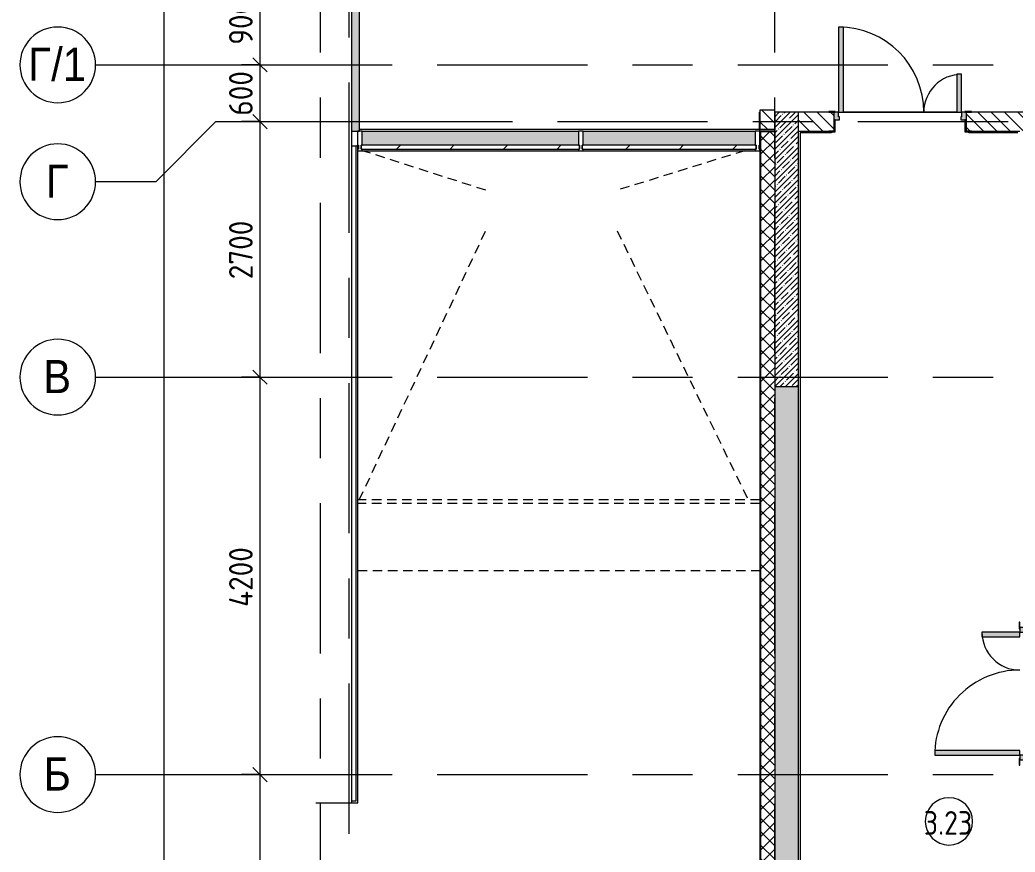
# Model space of a CAD drawing. Header units: millimetres. Extents: x 2623 to 210903, y -8553 to 29000.
# Drawn here: x 17677 to 28196, y 2781 to 11575 of the extents above; entities that cross this region are included whole.
import ezdxf

# ---------------------------------------------------------------- set-up
doc = ezdxf.new("R2010")
doc.units = ezdxf.units.MM
doc.linetypes.add('200_ШТРИХ__ш1_п0_6_', pattern=[160, 100, -60])
doc.linetypes.add('Осевая', pattern=[3175, 635, -476.25, 1587.5, -476.25])
for name, color, linetype, lineweight in [('A-ANNO-DIMS', 7, 'Continuous', 9), ('A-ANNO-DIMS-100', 7, 'Continuous', 9), ('A-AREA-IDEN', 7, 'Continuous', 9), ('A-DETL-GENF', 7, 'Continuous', 9), ('A-DETL-MBND-1', 7, '200_ШТРИХ__ш1_п0_6_', 9), ('A-GLAZ-CURT', 7, 'Continuous', 9), ('A-GLAZ-CWMG', 7, 'Continuous', 9), ('A-WALL', 7, 'Continuous', 9), ('A-WALL-1', 7, 'Continuous', 13), ('I-WALL', 7, 'Continuous', 9), ('Оси', 7, 'Continuous', 9), ('Оси-1', 7, 'Continuous', 20), ('Оси-2', 7, 'Осевая', 9)]:
    doc.layers.add(name, color=color, linetype=linetype, lineweight=lineweight)
for name, color, linetype, lineweight, true_color in [('A-DOOR-1', 7, 'Continuous', 9, 0xaaaaaa), ('A-DOOR-2', 7, 'Continuous', 9, 0xe2e2e2), ('A-DOOR-FRAM-1', 7, 'Continuous', 9, 0xe2e2e2), ('A-DOOR-FRAM-2', 7, 'Continuous', 9, 0xaaaaaa), ('A-FLOR-1', 7, 'Continuous', 9, 0xaaaaaa), ('A-GLAZ-CWMG-1', 7, 'Continuous', 9, 0x383e42)]:
    doc.layers.add(name, color=color, linetype=linetype, lineweight=lineweight, true_color=true_color)
doc.styles.add('Arial', font='arial.ttf', dxfattribs={"width": 0.9, "height": 350})
doc.styles.add('GOST Common_5', font='GOST_Common.ttf', dxfattribs={"width": 0.9, "height": 250})
doc.styles.add('ISOCPEUR', font='isocpeur.ttf', dxfattribs={"width": 0.9, "height": 250})
doc.dimstyles.new('ISO-2_5_0_9К_БОЛЬШОЙ', dxfattribs={"dimscale": 304.8, "dimtxt": 248.995294, "dimasz": 0.492126, "dimexe": 0.393701, "dimexo": 0.984252, "dimgap": 0, "dimtad": 1, "dimdec": 0, "dimrnd": 10, "dimzin": 0, "dimdsep": 46, "dimtxsty": 'ISOCPEUR', "dimblk1": 'OBLIQUE', "dimblk2": 'OBLIQUE', "dimsah": 1, "dimcen": 0.09, "dimdle": 0.393701, "dimazin": 0, "dimtfac": 1, "dimtdec": 4, "dimtix": 1, "dimtmove": 0, "dimatfit": 3, "dimfxl": 1, "dimtvp": 1, "dimtolj": 1, "dimtzin": 0, "dimarcsym": 2})
pattern_1 = [(45, (-63704.33, 0), (-57.024626, 57.024626), []), (45, (-63647.31, 0), (-57.024626, 57.024626), [100.806, -20.161, 3.353, -16.808])]
pattern_2 = [(135, (-63704.33, 0), (-70.71068, -70.71068), [])]

# ---------------------------------------------------------------- blocks, each defined once
blk = doc.blocks.new('110_Дверь_СКБ_2Ст - Д-5_п_ Из игровой в коридор-32215844-План монтажа стен и перегородок 3 этажа в осях 23-33')
at = {"layer": 'A-DOOR-2'}
for points in [[(-638, 940), (-638, 40), (-588, 40), (-588, 940)], [(612, 440), (612, 40), (662, 40), (662, 440)]]:
    blk.add_hatch(color=256, dxfattribs=at).paths.add_polyline_path(points)
h = blk.add_hatch(color=256, dxfattribs=at)
h.paths.add_polyline_path([(-688, -40), (-628, -40), (-628, -10), (-638, -10), (-638, 40), (-688, 40)])
h.paths.add_polyline_path([(652, -40), (712, -40), (712, 40), (662, 40), (662, -10), (652, -10)])
at = {"layer": 'A-DOOR-FRAM-1'}
for points in [[(-742, 40), (-672, 40), (-672, 48), (-742, 48)], [(698, 40), (768, 40), (768, 48), (698, 48)], [(-742, -48), (-672, -48), (-672, -40), (-742, -40)], [(698, -48), (768, -48), (768, -40), (698, -40)]]:
    blk.add_hatch(color=256, dxfattribs=at).paths.add_polyline_path(points)
at = {"layer": 'A-DOOR-1'}
for p, q in [((-638, 940), (-638, 40)), ((-588, 940), (-638, 940)), ((-588, 40), (-588, 940)), ((662, 440), (612, 440)), ((612, 440), (612, 40)), ((662, 40), (662, 440)), ((-638, 40), (-588, 40)), ((612, 40), (662, 40))]:
    blk.add_line(p, q, dxfattribs=at)
for centre, radius, start, end in [((-638, 40), 900, 0, 90), ((662, 40), 400, 90, 180)]:
    blk.add_arc(centre, radius, start, end, dxfattribs=at)
at = {"layer": 'A-DOOR-FRAM-2'}
for p, q in [((-672, 48), (-742, 48)), ((-742, 48), (-742, 40)), ((-742, 40), (-672, 40)), ((-638, 40), (-688, 40)), ((-688, 40), (-688, -40)), ((-672, 40), (-672, 48)), ((-638, -10), (-638, 40)), ((662, 40), (662, -10)), ((712, 40), (662, 40)), ((768, 48), (698, 48)), ((698, 48), (698, 40)), ((698, 40), (768, 40)), ((712, -40), (712, 40)), ((768, 40), (768, 48)), ((-672, -40), (-742, -40)), ((-742, -40), (-742, -48)), ((-742, -48), (-672, -48)), ((-688, -40), (-628, -40)), ((-672, -39), (-688, -39)), ((-688, -39), (-688, -40)), ((-688, -40), (-672, -40)), ((-672, -40), (-672, -39)), ((-672, -48), (-672, -40)), ((-628, -10), (-638, -10)), ((-628, -40), (-628, -10)), ((662, -10), (652, -10)), ((652, -10), (652, -40)), ((652, -40), (712, -40)), ((712, -39), (698, -39)), ((698, -39), (698, -40)), ((698, -40), (712, -40)), ((768, -40), (698, -40)), ((698, -40), (698, -48)), ((698, -48), (768, -48)), ((712, -40), (712, -39)), ((768, -48), (768, -40))]:
    blk.add_line(p, q, dxfattribs=at)
blk = doc.blocks.new('110_Дверь_СКБ_2Ст - Д-2а_п_ Из коридора на лестницу-32215207-План монтажа стен и перегородок 3 этажа в осях 23-33')
at = {"layer": 'A-DOOR-2'}
for points in [[(-587.5, 100), (-587.5, 1000), (-637.5, 1000), (-637.5, 100)], [(662.5, 100), (662.5, 500), (612.5, 500), (612.5, 100)], [(712.5, -100), (712.5, 20), (697.5, 20), (697.5, -100)]]:
    blk.add_hatch(color=256, dxfattribs=at).paths.add_polyline_path(points)
h = blk.add_hatch(color=256, dxfattribs=at)
h.paths.add_polyline_path([(712.5, 20), (712.5, 100), (662.5, 100), (662.5, 50), (652.5, 50), (652.5, 20)])
h.paths.add_polyline_path([(-627.5, 20), (-627.5, 50), (-637.5, 50), (-637.5, 100), (-687.5, 100), (-687.5, 20)])
at = {"layer": 'A-DOOR-FRAM-1'}
for points in [[(-672.5, 100), (-672.5, 108), (-742.5, 108), (-742.5, 100)], [(767.5, 100), (767.5, 108), (697.5, 108), (697.5, 100)], [(-672.5, -100), (-672.5, 20), (-687.5, 20), (-687.5, -100)], [(-672.5, -108), (-672.5, -100), (-742.5, -100), (-742.5, -108)], [(767.5, -108), (767.5, -100), (697.5, -100), (697.5, -108)]]:
    blk.add_hatch(color=256, dxfattribs=at).paths.add_polyline_path(points)
at = {"layer": 'A-DOOR-1'}
for p, q in [((-637.5, 1000), (-637.5, 100)), ((-587.5, 1000), (-637.5, 1000)), ((-587.5, 100), (-587.5, 1000)), ((662.5, 500), (612.5, 500)), ((612.5, 500), (612.5, 100)), ((662.5, 100), (662.5, 500)), ((-637.5, 100), (-587.5, 100)), ((612.5, 100), (662.5, 100))]:
    blk.add_line(p, q, dxfattribs=at)
for centre, radius, start, end in [((-637.5, 100), 900, 0, 90), ((662.5, 100), 400, 90, 180)]:
    blk.add_arc(centre, radius, start, end, dxfattribs=at)
at = {"layer": 'A-DOOR-FRAM-2'}
for p, q in [((-672.5, 108), (-742.5, 108)), ((-742.5, 108), (-742.5, 100)), ((-672.5, 100), (-672.5, 108)), ((767.5, 108), (697.5, 108)), ((697.5, 108), (697.5, 100)), ((767.5, 100), (767.5, 108)), ((-742.5, 100), (-672.5, 100)), ((-637.5, 100), (-687.5, 100)), ((-687.5, 100), (-687.5, 20)), ((-687.5, 20), (-627.5, 20)), ((-672.5, 20), (-687.5, 20)), ((-687.5, 20), (-687.5, -100)), ((-672.5, -100), (-672.5, 20)), ((-637.5, 50), (-637.5, 100)), ((-627.5, 50), (-637.5, 50)), ((-627.5, 20), (-627.5, 50)), ((662.5, 50), (652.5, 50)), ((652.5, 50), (652.5, 20)), ((652.5, 20), (712.5, 20)), ((662.5, 100), (662.5, 50)), ((712.5, 100), (662.5, 100)), ((697.5, 100), (767.5, 100)), ((712.5, 20), (697.5, 20)), ((697.5, 20), (697.5, -100)), ((712.5, 20), (712.5, 100)), ((712.5, -100), (712.5, 20)), ((-672.5, -100), (-742.5, -100)), ((-742.5, -100), (-742.5, -108)), ((-687.5, -100), (-672.5, -100)), ((-672.5, -108), (-672.5, -100)), ((697.5, -100), (712.5, -100)), ((767.5, -100), (697.5, -100)), ((697.5, -100), (697.5, -108)), ((767.5, -108), (767.5, -100)), ((-742.5, -108), (-672.5, -108)), ((697.5, -108), (767.5, -108))]:
    blk.add_line(p, q, dxfattribs=at)
blk = doc.blocks.new('Системная панель - Стекло - 40мм-33184352-План монтажа стен и перегородок 3 этажа в осях 23-33')
at = {"layer": 'A-GLAZ-CURT'}
h = blk.add_hatch(dxfattribs=at)
h.set_pattern_fill('FP_32', color=256, style=0, pattern_type=2)
h.set_pattern_definition([(45, (-86242.5, -10110), (-282.8427, 282.8427), [200, -600]), (45, (-86442.5, -10210), (-282.8427, 282.8427), [600, -200]), (45, (-86042.5, -10310), (-282.8427, 282.8427), [200, -600])])
h.paths.add_polyline_path([(1153, 0), (1153, 40), (-1153, 40), (-1153, 0), (915, 0)])
for p, q in [((1153, 40), (-1153, 40)), ((-1153, 40), (-1153, 0)), ((-1153, 0), (1153, 0)), ((1153, 0), (1153, 40))]:
    blk.add_line(p, q, dxfattribs=at)
blk = doc.blocks.new('Системная панель - Стекло - 40мм-33184353-План монтажа стен и перегородок 3 этажа в осях 23-33')
at = {"layer": 'A-GLAZ-CURT'}
h = blk.add_hatch(dxfattribs=at)
h.set_pattern_fill('FP_33', color=256, style=0, pattern_type=2)
h.set_pattern_definition([(45, (-88344.25, -10110), (-282.8427, 282.8427), [200, -600]), (45, (-88544.25, -10210), (-282.8427, 282.8427), [600, -200]), (45, (-88144.25, -10310), (-282.8427, 282.8427), [200, -600])])
h.paths.add_polyline_path([(919, 0), (919, 40), (-919, 40), (-919, 0), (723, 0)])
for p, q in [((919, 40), (-919, 40)), ((-919, 40), (-919, 0)), ((-919, 0), (919, 0)), ((919, 0), (919, 40))]:
    blk.add_line(p, q, dxfattribs=at)
blk = doc.blocks.new('Прямоугольный импост - Импост структурный с накладкой - 190мм-33184356-План монтажа стен и перегородок 3 этажа в осях 23-33')
at = {"layer": 'A-GLAZ-CWMG'}
for p, q in [((-50, 0), (-50, 17)), ((-50, 17), (0, 17)), ((-40, 0), (-50, 0)), ((-40, -40), (-40, 0)), ((0, 0), (-10, 0)), ((-10, 0), (-10, -40)), ((0, 17), (0, 0)), ((-50, -190), (-50, -40)), ((-50, -40), (-40, -40)), ((-10, -40), (0, -40)), ((0, -40), (0, -190)), ((0, -190), (-50, -190))]:
    blk.add_line(p, q, dxfattribs=at)
blk = doc.blocks.new('Прямоугольный импост - Импост структурный с накладкой - 190мм-33184358-План монтажа стен и перегородок 3 этажа в осях 23-33')
at = {"layer": 'A-GLAZ-CWMG'}
for p, q in [((0, 17), (-50, 17)), ((-50, 17), (-50, 0)), ((-50, 0), (-40, 0)), ((-40, 0), (-40, -40)), ((-10, -40), (-10, 0)), ((-10, 0), (0, 0)), ((0, 0), (0, 17)), ((-40, -40), (-50, -40)), ((-50, -40), (-50, -190)), ((0, -40), (-10, -40)), ((0, -190), (0, -40)), ((-50, -190), (0, -190))]:
    blk.add_line(p, q, dxfattribs=at)
blk = doc.blocks.new('Прямоугольный импост - Импост структурный с накладкой - 190мм-33184349-План монтажа стен и перегородок 3 этажа в осях 23-33')
at = {"layer": 'A-GLAZ-CWMG'}
for p, q in [((-25, 0), (-25, 17)), ((-25, 17), (25, 17)), ((-15, 0), (-25, 0)), ((-15, -40), (-15, 0)), ((25, 0), (15, 0)), ((15, 0), (15, -40)), ((25, 17), (25, 0)), ((-25, -190), (-25, -40)), ((-25, -40), (-15, -40)), ((15, -40), (25, -40)), ((25, -40), (25, -190)), ((25, -190), (-25, -190))]:
    blk.add_line(p, q, dxfattribs=at)
blk = doc.blocks.new('Прямоугольный импост - Импост структурный с накладкой - 190мм-23186050-План монтажа стен и перегородок 3 этажа в осях 23-33')
at = {"layer": 'A-GLAZ-CWMG-1'}
for points in [[(87285, 10250), (87285, 10400), (85000, 10400), (85000, 10250), (87057, 10250)], [(87285, 10193), (87285, 10210), (85000, 10210), (85000, 10193), (87057, 10193)]]:
    blk.add_hatch(color=256, dxfattribs=at).paths.add_polyline_path(points)
at = {"layer": 'A-GLAZ-CWMG'}
for p, q in [((85000, 10400), (87285, 10400)), ((85000, 10193), (87285, 10193))]:
    blk.add_line(p, q, dxfattribs=at)
blk = doc.blocks.new('Прямоугольный импост - Импост структурный с накладкой - 190мм-23186051-План монтажа стен и перегородок 3 этажа в осях 23-33')
at = {"layer": 'A-GLAZ-CWMG-1'}
for points in [[(88000, 10250), (88000, 10400), (87335, 10400), (87335, 10250), (87694, 10250)], [(87694, 10193), (88000, 10193), (88000, 10210), (87335, 10210), (87335, 10193)]]:
    blk.add_hatch(color=256, dxfattribs=at).paths.add_polyline_path(points)
at = {"layer": 'A-GLAZ-CWMG'}
for p, q in [((87335, 10400), (88000, 10400)), ((87335, 10193), (88000, 10193))]:
    blk.add_line(p, q, dxfattribs=at)
blk = doc.blocks.new('Прямоугольный импост - Импост структурный с накладкой - 190мм-23186052-План монтажа стен и перегородок 3 этажа в осях 23-33')
at = {"layer": 'A-GLAZ-CWMG-1'}
for points in [[(88967, 10250), (89154, 10250), (89154, 10400), (88000, 10400), (88000, 10250), (88330, 10250)], [(88967, 10193), (89154, 10193), (89154, 10210), (88000, 10210), (88000, 10193), (88330, 10193)]]:
    blk.add_hatch(color=256, dxfattribs=at).paths.add_polyline_path(points)
at = {"layer": 'A-GLAZ-CWMG'}
for p, q in [((88000, 10400), (89154, 10400)), ((88000, 10193), (89154, 10193))]:
    blk.add_line(p, q, dxfattribs=at)
blk = doc.blocks.new('парапет9 - парапет-22867712-План монтажа стен и перегородок 3 этажа в осях 23-33')
at = {"layer": 'A-DETL-MBND-1'}
for p, q in [((89202, 8002), (84952, 8002)), ((89202, 7964), (84952, 7964)), ((84952, 7255), (89202, 7255))]:
    blk.add_line(p, q, dxfattribs=at)
blk = doc.blocks.new('DET_L_Линия разрыва - М100-30654842-План монтажа стен и перегородок 3 этажа в осях 23-33')
at = {"layer": 'A-DETL-GENF'}
blk.add_line((24080, 0), (12340, 0), dxfattribs=at)
blk = doc.blocks.new('Ось сетки - D8-29747960-План монтажа стен и перегородок 3 этажа в осях 23-33')
at = {"layer": 'Оси-1'}
for start, end in [(360, 180), (180, 360)]:
    blk.add_arc((0, 0), 4, start, end, dxfattribs=at)
blk = doc.blocks.new('Марка_Помещения - Номер-25198446-План монтажа стен и перегородок 3 этажа в осях 23-33')
at = {"layer": 'A-AREA-IDEN'}
for start, end in [(360, 180), (180, 360)]:
    blk.add_arc((0, 0), 2.5, start, end, dxfattribs=at)
blk = doc.blocks.new('DIMBLOCK8-План монтажа стен и перегородок 3 этажа в осях 23-33')
at = {"layer": 'A-ANNO-DIMS-100'}
for p, q in [((20021, 12000), (20335, 12000)), ((20215, 12000), (20021, 12000)), ((20215, 12000), (20215, 11100)), ((20021, 11100), (20335, 11100)), ((20215, 11100), (20021, 11100))]:
    blk.add_line(p, q, dxfattribs=at)
at = {"layer": 'A-ANNO-DIMS-100', "lineweight": 20}
for p, q in [((20215, 12000), (20140, 12075)), ((20215, 12000), (20290, 11925)), ((20215, 11100), (20140, 11175)), ((20215, 11100), (20290, 11025))]:
    blk.add_line(p, q, dxfattribs=at)
at = {"layer": 'A-ANNO-DIMS-100', "color": 0, "insert": (19888, 11313), "char_height": 250, "width": 568.86, "attachment_point": 1, "rotation": 90, "line_spacing_factor": 1.149209, "style": 'ISOCPEUR'}
blk.add_mtext('900', dxfattribs=at)
blk = doc.blocks.new('_Oblique')
at = {"color": 0, "linetype": 'ByBlock', "lineweight": -2}
blk.add_line((-0.5, -0.5), (0.5, 0.5), dxfattribs=at)
blk = doc.blocks.new('DIMBLOCK9-План монтажа стен и перегородок 3 этажа в осях 23-33')
at = {"layer": 'A-ANNO-DIMS-100', "lineweight": 20}
for p, q in [((20215, 11100), (20140, 11175)), ((20215, 11100), (20290, 11025)), ((20215, 10500), (20140, 10575)), ((20215, 10500), (20290, 10425))]:
    blk.add_line(p, q, dxfattribs=at)
at = {"layer": 'A-ANNO-DIMS-100'}
for p, q in [((20021, 11100), (20335, 11100)), ((20215, 11100), (20021, 11100)), ((20215, 11100), (20215, 10500)), ((20021, 10500), (20335, 10500)), ((20215, 10500), (20021, 10500))]:
    blk.add_line(p, q, dxfattribs=at)
at = {"layer": 'A-ANNO-DIMS-100', "color": 0, "insert": (19888, 10563), "char_height": 250, "width": 568.86, "attachment_point": 1, "rotation": 90, "line_spacing_factor": 1.149209, "style": 'ISOCPEUR'}
blk.add_mtext('600', dxfattribs=at)
blk = doc.blocks.new('DIMBLOCK10-План монтажа стен и перегородок 3 этажа в осях 23-33')
at = {"layer": 'A-ANNO-DIMS-100', "lineweight": 20}
for p, q in [((20215, 10500), (20140, 10575)), ((20215, 10500), (20290, 10425)), ((20215, 7800), (20140, 7875)), ((20215, 7800), (20290, 7725))]:
    blk.add_line(p, q, dxfattribs=at)
at = {"layer": 'A-ANNO-DIMS-100'}
for p, q in [((20021, 10500), (20335, 10500)), ((20215, 10500), (20021, 10500)), ((20215, 10500), (20215, 7800)), ((20021, 7800), (20335, 7800)), ((20215, 7800), (20021, 7800))]:
    blk.add_line(p, q, dxfattribs=at)
at = {"layer": 'A-ANNO-DIMS-100', "color": 0, "insert": (19888, 8834), "char_height": 250, "width": 758.48, "attachment_point": 1, "rotation": 90, "line_spacing_factor": 1.149209, "style": 'ISOCPEUR'}
blk.add_mtext('2700', dxfattribs=at)
blk = doc.blocks.new('DIMBLOCK11-План монтажа стен и перегородок 3 этажа в осях 23-33')
at = {"layer": 'A-ANNO-DIMS-100'}
for p, q in [((20021, 7800), (20335, 7800)), ((20215, 7800), (20021, 7800)), ((20215, 7800), (20215, 3600)), ((20021, 3600), (20335, 3600)), ((20215, 3600), (20021, 3600))]:
    blk.add_line(p, q, dxfattribs=at)
at = {"layer": 'A-ANNO-DIMS-100', "lineweight": 20}
for p, q in [((20215, 7800), (20140, 7875)), ((20215, 7800), (20290, 7725)), ((20215, 3600), (20140, 3675)), ((20215, 3600), (20290, 3525))]:
    blk.add_line(p, q, dxfattribs=at)
at = {"layer": 'A-ANNO-DIMS-100', "color": 0, "insert": (19888, 5372), "char_height": 250, "width": 787.21, "attachment_point": 1, "rotation": 90, "line_spacing_factor": 1.149209, "style": 'ISOCPEUR'}
blk.add_mtext('4200', dxfattribs=at)
blk = doc.blocks.new('DIMBLOCK12-План монтажа стен и перегородок 3 этажа в осях 23-33')
at = {"layer": 'A-ANNO-DIMS-100'}
for p, q in [((20021, 3600), (20335, 3600)), ((20215, 3600), (20021, 3600)), ((20215, 3600), (20215, -120)), ((20021, 0), (20335, 0)), ((20215, 0), (20021, 0))]:
    blk.add_line(p, q, dxfattribs=at)
at = {"layer": 'A-ANNO-DIMS-100', "lineweight": 20}
for p, q in [((20215, 3600), (20140, 3675)), ((20215, 3600), (20290, 3525)), ((20215, 0), (20140, 75)), ((20215, 0), (20290, -75))]:
    blk.add_line(p, q, dxfattribs=at)
at = {"layer": 'A-ANNO-DIMS-100', "color": 0, "insert": (19888, 1484), "char_height": 250, "width": 758.48, "attachment_point": 1, "rotation": 90, "line_spacing_factor": 1.149209, "style": 'ISOCPEUR'}
blk.add_mtext('3600', dxfattribs=at)
blk = doc.blocks.new('DIMBLOCK13-План монтажа стен и перегородок 3 этажа в осях 23-33')
at = {"layer": 'A-ANNO-DIMS-100', "lineweight": 20}
for p, q in [((19199, 27000), (19124, 27075)), ((19199, 27000), (19274, 26925)), ((19199, 0), (19124, 75)), ((19199, 0), (19274, -75))]:
    blk.add_line(p, q, dxfattribs=at)
at = {"layer": 'A-ANNO-DIMS-100'}
for p, q in [((19199, 27120), (19199, -120)), ((19005, 27000), (19319, 27000)), ((19199, 27000), (19005, 27000)), ((19005, 0), (19319, 0)), ((19199, 0), (19005, 0))]:
    blk.add_line(p, q, dxfattribs=at)
at = {"layer": 'A-ANNO-DIMS-100', "color": 0, "insert": (18872, 13105), "char_height": 250, "width": 948.1, "attachment_point": 1, "rotation": 90, "line_spacing_factor": 1.149209, "style": 'ISOCPEUR'}
blk.add_mtext('27000', dxfattribs=at)

msp = doc.modelspace()

# ---------------------------------------------------------------- hatches: boundary and pattern name
at = {"layer": 'A-WALL'}
h = msp.add_hatch(dxfattribs=at)
h.set_pattern_fill('FP_5', color=256, style=0, pattern_type=2)
h.set_pattern_definition([(45, (-63704.33, 0), (-70.71068, 70.71068), []), (135, (-63704.33, 0), (-70.71068, -70.71068), [])])
h.paths.add_polyline_path([(25505.7, -100), (25655.7, -100), (25655.7, 10392), (25505.7, 10392), (25505.7, 3118.2)])
at = {"layer": 'I-WALL'}
h = msp.add_hatch(dxfattribs=at)
h.set_pattern_fill('FP_4', color=256, style=0, pattern_type=2)
h.set_pattern_definition(pattern_1)
h.paths.add_polyline_path([(21186.3, 10400), (21265.7, 10400), (21265.7, 15380.6), (21045.7, 15270.6), (21045.7, 15111.2), (21186.3, 15040.9), (21186.3, 10472.4)])
h.paths.add_polyline_path([(21265.7, 15601.2), (21265.7, 19100), (21186.3, 19100), (21186.3, 15640.9)])
h = msp.add_hatch(dxfattribs=at)
h.set_pattern_fill('FP_7', color=256, style=0, pattern_type=2)
h.set_pattern_definition(pattern_2)
h.paths.add_polyline_path([(25655.7, 10420), (25655.7, 10620), (25499.2, 10620), (25499.2, 10420), (25581, 10420)])
h = msp.add_hatch(dxfattribs=at)
h.set_pattern_fill('FP_4', color=256, style=0, pattern_type=2)
h.set_pattern_definition(pattern_1)
h.paths.add_polyline_path([(25899.3, 7700), (25905.7, 7700), (25905.7, 10600), (25655.7, 10600), (25655.7, 7700)])
h = msp.add_hatch(dxfattribs=at)
h.set_pattern_fill('FP_7', color=256, style=0, pattern_type=2)
h.set_pattern_definition(pattern_2)
h.paths.add_polyline_path([(43425.7, 10400), (43425.7, 10600), (41390.7, 10600), (41390.7, 10400), (41420.7, 10400)])
h.paths.add_polyline_path([(39910.7, 10400), (39940.7, 10400), (39940.7, 10600), (37905.7, 10600), (37905.7, 10400), (38631, 10400)])
h.paths.add_polyline_path([(30355.4, 10400), (30505.7, 10400), (30505.7, 10600), (29755.7, 10600), (29755.7, 10400), (29785.7, 10400)])
h.paths.add_polyline_path([(27735.7, 10400), (28805.7, 10400), (28805.7, 10600), (27680.7, 10600), (27680.7, 10400)])
h.paths.add_polyline_path([(26225.7, 10400), (26280.7, 10400), (26280.7, 10600), (25905.7, 10600), (25905.7, 10400), (26080.7, 10400)])
h = msp.add_hatch(dxfattribs=at)
h.set_pattern_fill('FP_4', color=256, style=0, pattern_type=2)
h.set_pattern_definition(pattern_1)
h.paths.add_polyline_path([(25899.3, 100), (25905.7, 100), (25905.7, 7700), (25655.7, 7700), (25655.7, 100)])

# ---------------------------------------------------------------- linework, layer by layer
at = {"layer": 'A-DETL-MBND-1'}
for p, q in [((25497.7, 10400), (25497.7, 10510)), ((25497.7, 10510), (25499.2, 10510)), ((21245.7, 10242), (21245.7, 10250)), ((21255.7, 10242), (21247.3, 10242)), ((25497.7, 10242), (25489.2, 10242)), ((25497.7, 10242), (25489.2, 10239.4)), ((22600.3, 9774.8), (21298.6, 10193)), ((25339.5, 10193), (23989.4, 9774.8)), ((21264.3, 6501.9), (22600.3, 9347.3)), ((23989.4, 9347.3), (25375, 6501.9))]:
    msp.add_line(p, q, dxfattribs=at)
at = {"layer": 'A-FLOR-1'}
for p, q in [((25494.7, 10420), (25494.7, 10600)), ((25494.7, 10600), (25499.2, 10600)), ((26380.7, 10600), (27580.7, 10600)), ((27580.7, 10600), (26380.7, 10600)), ((21265.7, 10420), (25494.7, 10420)), ((26255.7, 10380), (25925.7, 10380)), ((25925.7, 10380), (25925.7, 160)), ((26255.7, 10392), (26255.7, 10380)), ((27705.7, 10380), (27705.7, 10392)), ((28225.7, 10380), (27705.7, 10380))]:
    msp.add_line(p, q, dxfattribs=at)
at = {"layer": 'A-WALL'}
for p, q in [((25655.7, 10400), (25497.7, 10400)), ((25497.7, 10400), (25497.7, -258)), ((21247.3, 10242), (21186.3, 10242)), ((21247.3, 3300), (21247.3, 10242)), ((20806.6, 3300), (21247.3, 3300))]:
    msp.add_line(p, q, dxfattribs=at)
at = {"layer": 'A-WALL-1'}
for p, q in [((25905.7, 10400), (25905.7, 10600)), ((25502.7, 10395), (25502.7, -253)), ((25655.7, 10395), (25502.7, 10395)), ((25505.7, 10392), (25505.7, -250)), ((25655.7, 10392), (25505.7, 10392)), ((21227.3, 10242), (21227.3, 3320)), ((21227.3, 3320), (21186.3, 3320))]:
    msp.add_line(p, q, dxfattribs=at)
at = {"layer": 'I-WALL'}
for p, q in [((21265.7, 10400), (21265.7, 13400)), ((25655.7, 10620), (25499.2, 10620)), ((25499.2, 10620), (25499.2, 10420)), ((25655.7, 10420), (25655.7, 10620)), ((26225.7, 10600), (25655.7, 10600)), ((25655.7, 10600), (25655.7, 10400)), ((28775.7, 10600), (27735.7, 10600)), ((25499.2, 10420), (25655.7, 10420)), ((21186.3, 10400), (21265.7, 10400)), ((25655.7, 10400), (25655.7, -100)), ((25905.7, 10400), (26225.7, 10400)), ((25905.7, 150), (25905.7, 10400)), ((27735.7, 10400), (28245.7, 10400)), ((25655.7, 7700), (25905.7, 7700))]:
    msp.add_line(p, q, dxfattribs=at)
at = {"layer": 'Оси'}
for p, q in [((18477.5, 11100), (20977.5, 11100)), ((19747.5, 10500), (19112.5, 9865)), ((19747.5, 10500), (22247.5, 10500)), ((19112.5, 9865), (18477.5, 9865)), ((18477.5, 7800), (20977.5, 7800)), ((18477.5, 3600), (20977.5, 3600))]:
    msp.add_line(p, q, dxfattribs=at)
at = {"layer": 'Оси-2'}
for p, q in [((20855.7, 593.7), (20855.7, 19415.1)), ((21155.7, 1863.7), (21155.7, 18900)), ((25655.7, 593.7), (25655.7, 18900)), ((20977.5, 11100), (59025.7, 11100)), ((22247.5, 10500), (59025.7, 10500)), ((20977.5, 7800), (59025.7, 7800)), ((20977.5, 3600), (59025.7, 3600))]:
    msp.add_line(p, q, dxfattribs=at)

# ---------------------------------------------------------------- block references
at = {"layer": 'A-AREA-IDEN', "xscale": 99.99999999999993, "yscale": 99.99999999999993, "zscale": 99.99999999999993}
msp.add_blockref('Марка_Помещения - Номер-25198446-План монтажа стен и перегородок 3 этажа в осях 23-33', (27496.8, 3105.5), dxfattribs=at)
at = {"layer": 'A-DETL-GENF', "rotation": 270.0000000000003}
msp.add_blockref('DET_L_Линия разрыва - М100-30654842-План монтажа стен и перегородок 3 этажа в осях 23-33', (21186.3, 27380.8), dxfattribs=at)
at = {"layer": 'A-DETL-MBND-1'}
msp.add_blockref('парапет9 - парапет-22867712-План монтажа стен и перегородок 3 этажа в осях 23-33', (-63704.3, -1500), dxfattribs=at)
at = {"layer": 'A-DOOR-1'}
msp.add_blockref('110_Дверь_СКБ_2Ст - Д-2а_п_ Из коридора на лестницу-32215207-План монтажа стен и перегородок 3 этажа в осях 23-33', (26968.2, 10500), dxfattribs=at)
at = {"layer": 'A-DOOR-1', "rotation": 89.99999999999991}
msp.add_blockref('110_Дверь_СКБ_2Ст - Д-5_п_ Из игровой в коридор-32215844-План монтажа стен и перегородок 3 этажа в осях 23-33', (28285.7, 4442.5), dxfattribs=at)
at = {"layer": 'A-GLAZ-CURT'}
for name, p in [('Системная панель - Стекло - 40мм-33184352-План монтажа стен и перегородок 3 этажа в осях 23-33', (22438.2, 10210)), ('Системная панель - Стекло - 40мм-33184353-План монтажа стен и перегородок 3 этажа в осях 23-33', (24539.9, 10210))]:
    msp.add_blockref(name, p, dxfattribs=at)
at = {"layer": 'A-GLAZ-CWMG', "rotation": 180}
msp.add_blockref('Прямоугольный импост - Импост структурный с накладкой - 190мм-33184358-План монтажа стен и перегородок 3 этажа в осях 23-33', (21245.7, 10210), dxfattribs=at)
at = {"layer": 'A-GLAZ-CWMG'}
for name in ['Прямоугольный импост - Импост структурный с накладкой - 190мм-23186050-План монтажа стен и перегородок 3 этажа в осях 23-33', 'Прямоугольный импост - Импост структурный с накладкой - 190мм-23186051-План монтажа стен и перегородок 3 этажа в осях 23-33', 'Прямоугольный импост - Импост структурный с накладкой - 190мм-23186052-План монтажа стен и перегородок 3 этажа в осях 23-33']:
    msp.add_blockref(name, (-63704.3, 0), dxfattribs=at)
at = {"layer": 'A-GLAZ-CWMG', "extrusion": (0, 0, -1), "rotation": 180}
for name, p in [('Прямоугольный импост - Импост структурный с накладкой - 190мм-33184349-План монтажа стен и перегородок 3 этажа в осях 23-33', (-23605.7, 10210)), ('Прямоугольный импост - Импост структурный с накладкой - 190мм-33184356-План монтажа стен и перегородок 3 этажа в осях 23-33', (-25499.2, 10210))]:
    msp.add_blockref(name, p, dxfattribs=at)
at = {"layer": 'Оси-1', "xscale": 99.99999999999993, "yscale": 99.99999999999993, "zscale": 99.99999999999993, "rotation": 269.9999999999994}
for p in [(18077.5, 11100), (18077.5, 9865), (18077.5, 7800), (18077.5, 3600)]:
    msp.add_blockref('Ось сетки - D8-29747960-План монтажа стен и перегородок 3 этажа в осях 23-33', p, dxfattribs=at)

# ---------------------------------------------------------------- texts
at = {"layer": 'A-AREA-IDEN', "insert": (27231, 3214.1), "char_height": 250, "width": 663.797, "attachment_point": 1, "style": 'GOST Common_5'}
msp.add_mtext('3.23', dxfattribs=at)
at = {"layer": 'Оси', "char_height": 350, "attachment_point": 1, "style": 'Arial'}
for s, insert, width in [('\\fArial|b0|i0|c204|p34|;\\W.9;Г', (17764, 11281), 295.823), ('/1', (18008.1, 11281), 454.557), ('\\fArial|b0|i0|c204|p34|;\\W.9;Г', (17951.7, 10046), 295.823), ('\\fArial|b0|i0|c204|p34|;\\W.9;В', (17924.7, 7981), 360.759), ('\\fArial|b0|i0|c204|p34|;\\W.9;Б', (17927.8, 3781), 353.544)]:
    msp.add_mtext(s, dxfattribs=dict(at, insert=insert, width=width))

# ---------------------------------------------------------------- dimensions: what is measured, and where the dimension line sits
at = {"layer": 'A-ANNO-DIMS'}
for base, p1, p2, override, picture, middle in [((19199, 0), (19305.1, 27000), (19305.1, 0), {"dimpost": '<>', "dimfxl": 26999.999823}, 'DIMBLOCK13-План монтажа стен и перегородок 3 этажа в осях 23-33', (19074, 13500)), ((20214.9, 11100), (20321, 12000), (20321, 11100), {"dimpost": '<>', "dimfxl": 900}, 'DIMBLOCK8-План монтажа стен и перегородок 3 этажа в осях 23-33', (20089.9, 11550)), ((20214.9, 10500), (20321, 11100), (20321, 10500), {"dimpost": '<>', "dimfxl": 600}, 'DIMBLOCK9-План монтажа стен и перегородок 3 этажа в осях 23-33', (20089.9, 10800)), ((20214.9, 7800), (20321, 10500), (20321, 7800), {"dimpost": '<>', "dimfxl": 2700}, 'DIMBLOCK10-План монтажа стен и перегородок 3 этажа в осях 23-33', (20089.9, 9150)), ((20214.9, 3600), (20321, 7800), (20321, 3600), {"dimpost": '<>', "dimfxl": 4200}, 'DIMBLOCK11-План монтажа стен и перегородок 3 этажа в осях 23-33', (20089.9, 5700)), ((20214.9, 0), (20321, 3600), (20321, 0), {"dimpost": '<>', "dimfxl": 3600}, 'DIMBLOCK12-План монтажа стен и перегородок 3 этажа в осях 23-33', (20089.9, 1800))]:
    dim = msp.add_linear_dim(base=base, p1=p1, p2=p2, angle=90, dimstyle='ISO-2_5_0_9К_БОЛЬШОЙ', override=override, dxfattribs=at)
    dim.commit()
    dim.dimension.update_dxf_attribs({"geometry": picture, "text_midpoint": middle})

doc.saveas('drawing.dxf')
